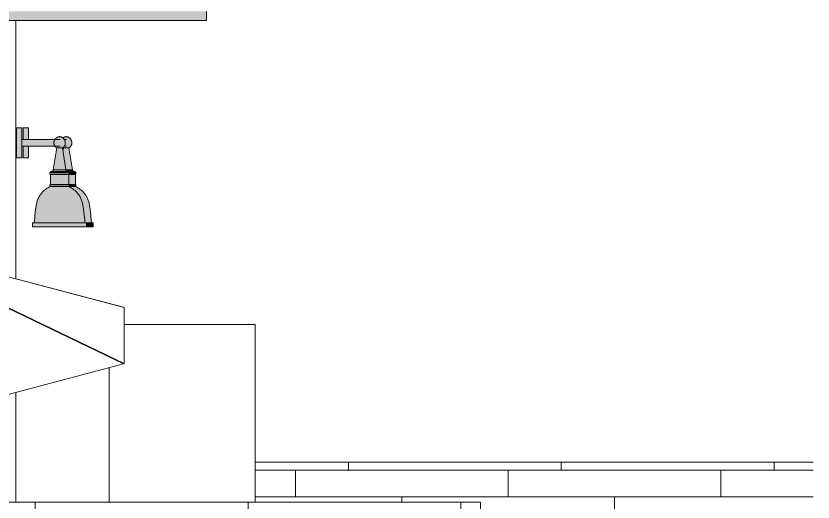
# Model space of a CAD drawing. Header units: inches. Extents: x 1750 to 8392, y -297 to 660.
# Drawn here: x 6995.8 to 7115.7, y 36 to 109.1 of the extents above; entities that cross this region are included whole.
import ezdxf

# ---------------------------------------------------------------- set-up
doc = ezdxf.new("R2010")
doc.units = ezdxf.units.IN
doc.header["$MEASUREMENT"] = 0
for name, color, linetype, lineweight in [('A-CLNG-1', 13, 'Continuous', 5), ('A-CLNG-2', 13, 'Continuous', 9), ('A-WALL-1', 113, 'Continuous', 9), ('A-WALL-PATT-1', 111, 'Continuous', 9), ('E-ELEC-EQPM', 71, 'Continuous', 9), ('E-LITE-EQPM', 33, 'Continuous', 9), ('G-IMPT', 8, 'Continuous', 9), ('I-FURN', 30, 'Continuous', 9)]:
    doc.layers.add(name, color=color, linetype=linetype, lineweight=lineweight)

# ---------------------------------------------------------------- blocks, each defined once
blk = doc.blocks.new('Outdoor Table01 - 02ZUTB01_dwg-V45-BUILDING ELEVATION - NORTH')
at = {"layer": 'G-IMPT'}
for p, q in [((-12157.79, 75.5), (-12196.68, 65.31)), ((-12157.79, 75.5), (-12174.05, 71.26)), ((-12157.79, 75.5), (-12173.79, 71.29)), ((-12157.79, 75.5), (-12141.79, 71.29)), ((-12157.79, 75.5), (-12118.9, 65.31)), ((-12157.79, 75.5), (-12141.53, 71.26)), ((-12196.79, 65.24), (-12173.79, 71.29)), ((-12166.58, 71.29), (-12196.79, 56.82)), ((-12166.52, 71.29), (-12196.68, 56.75)), ((-12174.05, 71.26), (-12196.68, 65.31)), ((-12160.56, 71.29), (-12174.05, 50.8)), ((-12160.51, 71.29), (-12173.79, 50.77)), ((-12141.79, 71.29), (-12173.79, 71.29)), ((-12157.79, 49.5), (-12157.79, 71.29)), ((-12157.79, 49.5), (-12157.79, 71.29)), ((-12155.07, 71.29), (-12141.79, 50.77)), ((-12155.02, 71.29), (-12141.53, 50.8)), ((-12149.06, 71.29), (-12118.9, 56.75)), ((-12149, 71.29), (-12118.79, 56.82)), ((-12141.79, 71.29), (-12118.79, 65.24)), ((-12118.9, 65.31), (-12141.53, 71.26)), ((-12196.79, 65.24), (-12196.79, 56.82)), ((-12118.79, 56.82), (-12118.79, 65.24)), ((-12196.68, 56.75), (-12174.05, 50.8)), ((-12141.53, 50.8), (-12118.9, 56.75)), ((-12173.79, 50.77), (-12141.79, 50.77)), ((-12157.79, 36), (-12157.79, 49.5)), ((-12157.79, 36), (-12157.79, 49.5))]:
    blk.add_line(p, q, dxfattribs=at)
blk = doc.blocks.new('Outdoor Table01 - Outdoor Table01-2525492-BUILDING ELEVATION - NORTH')
at = {"extrusion": (0, 0, -1), "zscale": -1}
blk.add_blockref('Outdoor Table01 - 02ZUTB01_dwg-V45-BUILDING ELEVATION - NORTH', (22189.58, 0), dxfattribs=at)
blk = doc.blocks.new('VISA-OW2400-02-SASS - OW2400-L30K-MVOLT-V67-BUILDING ELEVATION - NORTH')
at = {"layer": 'E-LITE-EQPM'}
for points in [[(-10007.22, 90.5), (-10007.22, 92.25), (-10008.02, 92.25), (-10008.02, 90.5), (-10007.87, 90.5)], [(-10001.49, 89.22), (-10001.22, 89.25), (-10000.85, 89.52), (-10000.77, 89.68), (-10000.71, 90.22), (-10001.01, 90.68), (-10001.22, 90.77), (-10001.34, 90.82), (-10001.4, 90.79), (-10001.5, 90.84), (-10001.53, 90.79), (-10001.64, 90.8), (-10001.72, 90.8), (-10001.75, 90.84), (-10001.92, 90.71), (-10001.94, 90.76), (-10001.99, 90.67), (-10001.71, 90.18), (-10001.74, 89.82), (-10001.88, 89.48), (-10002.02, 89.39), (-10001.95, 89.4), (-10001.94, 89.31), (-10001.85, 89.29), (-10001.77, 89.24), (-10001.71, 89.22), (-10001.52, 89.22)], [(-10007.95, 87.75), (-10007.22, 87.75), (-10007.22, 89.5), (-10008.02, 89.5), (-10008.02, 87.75)], [(-10001.53, 85.93), (-10000.59, 85.93), (-10001.11, 89.22), (-10001.96, 89.22), (-10002.03, 88.74), (-10001.58, 85.93)], [(-10001.18, 85.22), (-10000.34, 85.22), (-10000.28, 85.29), (-10001.3, 85.27), (-10001.29, 85.22), (-10001.19, 85.22)], [(-10000.34, 83.72), (-10000.15, 83.72), (-10000.15, 85.22), (-10001.15, 85.22), (-10001.12, 83.72), (-10000.47, 83.72)], [(-10000.08, 85.29), (-10000.08, 85.54), (-10001.08, 85.54), (-10001.08, 85.29), (-10000.15, 85.29)], [(-10000.47, 83.66), (-10000.28, 83.66), (-10000.34, 83.72), (-10001.31, 83.7), (-10001.23, 83.66), (-10000.48, 83.66)], [(-10000.47, 83.41), (-10000.08, 83.41), (-10000.08, 83.66), (-10001.08, 83.66), (-10001.08, 83.41), (-10000.48, 83.41)], [(-9999.08, 80.85), (-9998.08, 80.85), (-9998.51, 81.95), (-9999.23, 82.83), (-9999.89, 83.28), (-10000.17, 83.41), (-10001.08, 83.41), (-10000.15, 82.78), (-9999.42, 81.77), (-9999.15, 81.03)], [(-9997.87, 77.98), (-9997.73, 77.98), (-9997.93, 79.86), (-9998.08, 80.85), (-9999.08, 80.85), (-9998.8, 78.84), (-9998.72, 77.98), (-9997.9, 77.98)], [(-9997.96, 77.38), (-9997.48, 77.38), (-9997.48, 77.98), (-9998.48, 77.98), (-9998.48, 77.38), (-9998.01, 77.38)]]:
    blk.add_hatch(color=256, dxfattribs=at).paths.add_polyline_path(points, flags=0)
h = blk.add_hatch(color=256, dxfattribs=at)
h.paths.add_polyline_path([(-10001.11, 89.22), (-10000.94, 89.41), (-10001.02, 89.33), (-10001.09, 89.24)], flags=0)
h.paths.add_polyline_path([(-10002.05, 89.3), (-10002.07, 89.34), (-10002.05, 89.3)], flags=0)
h.paths.add_polyline_path([(-10001.33, 90.84), (-10001.34, 90.88), (-10001.34, 90.84)], flags=0)
h = blk.add_hatch(color=256, dxfattribs=at)
h.paths.add_polyline_path([(-10001.59, 85.7), (-10001.95, 85.67), (-10001.72, 85.65), (-10001.71, 85.69), (-10001.59, 85.7)], flags=0)
h.paths.add_polyline_path([(-10000.4, 85.54), (-10000.28, 85.54), (-10000.25, 85.61), (-10000.34, 85.66), (-10000.71, 85.66), (-10000.81, 85.65), (-10001, 85.68), (-10001.52, 85.7), (-10001.35, 85.66), (-10001.24, 85.6), (-10001.26, 85.57), (-10001.23, 85.54), (-10001.2, 85.55), (-10001.17, 85.61), (-10001.08, 85.54), (-10000.48, 85.54)], flags=0)
h.paths.add_polyline_path([(-10000.18, 85.54), (-10000.08, 85.54), (-10000.2, 85.59), (-10000.2, 85.54)], flags=0)
h = blk.add_hatch(color=256, dxfattribs=at)
h.paths.add_polyline_path([(-10001.17, 85.7), (-10001.15, 85.74), (-10001.17, 85.7)], flags=0)
h.paths.add_polyline_path([(-10000.86, 85.7), (-10000.81, 85.74), (-10000.71, 85.74), (-10000.59, 85.75), (-10000.6, 85.79), (-10000.59, 85.83), (-10000.71, 85.93), (-10000.75, 85.81), (-10000.77, 85.93), (-10001.67, 85.9), (-10001.6, 85.79), (-10001.59, 85.75), (-10001.47, 85.7), (-10000.88, 85.7)], flags=0)
h.paths.add_polyline_path([(-10001.75, 85.81), (-10001.75, 85.93), (-10001.77, 85.93), (-10001.75, 85.85)], flags=0)
for p, q in [((-10007.22, 92.25), (-10008.02, 92.25)), ((-10008.02, 90.5), (-10008.02, 92.25)), ((-10007.22, 92.25), (-10007.22, 90.5)), ((-10001.46, 90.5), (-10001.87, 90.5)), ((-10008.02, 87.75), (-10008.02, 89.5)), ((-10007.22, 89.5), (-10007.22, 87.75)), ((-10002.05, 89.29), (-10002.07, 89.31)), ((-10001.96, 89.22), (-10002.03, 88.78)), ((-10001.11, 89.22), (-10001.96, 89.22)), ((-10001.86, 89.5), (-10001.46, 89.5)), ((-10000.59, 85.93), (-10001.11, 89.22)), ((-10008.02, 87.75), (-10007.22, 87.75)), ((-10000.36, 85.7), (-10001.71, 85.7)), ((-10000.59, 85.93), (-10001.59, 85.93)), ((-10000.15, 85.22), (-10001.14, 85.22)), ((-10000.08, 85.54), (-10001.07, 85.54)), ((-10000.08, 85.29), (-10001.07, 85.29)), ((-10000.7, 85.7), (-10000.36, 85.7)), ((-10000.15, 85.22), (-10000.08, 85.29)), ((-10000.15, 83.72), (-10000.15, 85.22)), ((-10000.08, 85.29), (-10000.08, 85.54)), ((-10000.15, 83.72), (-10001.14, 83.72)), ((-10000.08, 83.66), (-10001.07, 83.66)), ((-10000.08, 83.41), (-10001.07, 83.41)), ((-10000.08, 83.66), (-10000.15, 83.72)), ((-10000.08, 83.41), (-10000.08, 83.66)), ((-9998.47, 77.98), (-9997.48, 77.98)), ((-9997.48, 77.38), (-9997.48, 77.98)), ((-9997.48, 77.38), (-9998.47, 77.38))]:
    blk.add_line(p, q, dxfattribs=at)
at = {"layer": 'E-LITE-EQPM', "flags": 128}
for points in [[(-10002.05, 90.71), (-10002.02, 90.73), (-10001.99, 90.75), (-10001.96, 90.77), (-10001.93, 90.79), (-10001.9, 90.81), (-10001.87, 90.83), (-10001.83, 90.84), (-10001.8, 90.86), (-10001.77, 90.87), (-10001.73, 90.88), (-10001.7, 90.89), (-10001.66, 90.9), (-10001.62, 90.91), (-10001.59, 90.91), (-10001.55, 90.92), (-10001.53, 90.92)], [(-10001.53, 90.92), (-10001.5, 90.92), (-10001.46, 90.91), (-10001.42, 90.91), (-10001.39, 90.9), (-10001.35, 90.89), (-10001.32, 90.88), (-10001.28, 90.87), (-10001.25, 90.85), (-10001.21, 90.84), (-10001.18, 90.82), (-10001.15, 90.8), (-10001.12, 90.78), (-10001.09, 90.76), (-10001.06, 90.74), (-10001.03, 90.72), (-10001, 90.7), (-10000.97, 90.67), (-10000.94, 90.65), (-10000.92, 90.62), (-10000.89, 90.59), (-10000.87, 90.56), (-10000.85, 90.53), (-10000.83, 90.5), (-10000.81, 90.47), (-10000.79, 90.44), (-10000.77, 90.41), (-10000.76, 90.37), (-10000.75, 90.34), (-10000.73, 90.3), (-10000.72, 90.27), (-10000.71, 90.23), (-10000.7, 90.2), (-10000.7, 90.16), (-10000.69, 90.12), (-10000.69, 90.09), (-10000.68, 90.05), (-10000.68, 90.01), (-10000.68, 89.98), (-10000.68, 89.94), (-10000.69, 89.9), (-10000.69, 89.87), (-10000.7, 89.83), (-10000.7, 89.79), (-10000.71, 89.76), (-10000.72, 89.72), (-10000.74, 89.69), (-10000.75, 89.65), (-10000.76, 89.62), (-10000.78, 89.59), (-10000.8, 89.55), (-10000.82, 89.52), (-10000.84, 89.49), (-10000.86, 89.46), (-10000.88, 89.43), (-10000.9, 89.4), (-10000.93, 89.38), (-10000.95, 89.35), (-10000.98, 89.32), (-10001.01, 89.3), (-10001.03, 89.28), (-10001.06, 89.25), (-10001.09, 89.23), (-10001.11, 89.22)], [(-10001.96, 89.22), (-10001.99, 89.24), (-10002.02, 89.26)], [(-10000.59, 85.93), (-10000.59, 85.92), (-10000.59, 85.91), (-10000.59, 85.9), (-10000.58, 85.89), (-10000.58, 85.88), (-10000.58, 85.87), (-10000.58, 85.87), (-10000.58, 85.86), (-10000.57, 85.85), (-10000.57, 85.84), (-10000.57, 85.83), (-10000.56, 85.82), (-10000.56, 85.82), (-10000.55, 85.81), (-10000.55, 85.8), (-10000.54, 85.79), (-10000.54, 85.79), (-10000.53, 85.78), (-10000.53, 85.77), (-10000.52, 85.77), (-10000.51, 85.76), (-10000.51, 85.75), (-10000.5, 85.75), (-10000.49, 85.74), (-10000.48, 85.74), (-10000.48, 85.73), (-10000.47, 85.73), (-10000.46, 85.72), (-10000.45, 85.72), (-10000.44, 85.72), (-10000.44, 85.71), (-10000.43, 85.71), (-10000.42, 85.71), (-10000.41, 85.71), (-10000.4, 85.71), (-10000.39, 85.7), (-10000.38, 85.7), (-10000.37, 85.7), (-10000.36, 85.7), (-10000.36, 85.7)], [(-10000.36, 85.7), (-10000.34, 85.7), (-10000.33, 85.69), (-10000.31, 85.69), (-10000.29, 85.68), (-10000.27, 85.68), (-10000.26, 85.67), (-10000.24, 85.66), (-10000.22, 85.66), (-10000.21, 85.65), (-10000.19, 85.64), (-10000.18, 85.63), (-10000.16, 85.62), (-10000.15, 85.61), (-10000.14, 85.59), (-10000.12, 85.58), (-10000.11, 85.57), (-10000.1, 85.56), (-10000.08, 85.54), (-10000.08, 85.54)], [(-10000.08, 83.41), (-9999.96, 83.34), (-9999.83, 83.28), (-9999.71, 83.2), (-9999.59, 83.12), (-9999.47, 83.04), (-9999.36, 82.95), (-9999.25, 82.86), (-9999.14, 82.77), (-9999.04, 82.67), (-9998.94, 82.56), (-9998.85, 82.45), (-9998.76, 82.34), (-9998.67, 82.23), (-9998.59, 82.11), (-9998.52, 81.99), (-9998.45, 81.86), (-9998.38, 81.74), (-9998.32, 81.61), (-9998.27, 81.47), (-9998.22, 81.34), (-9998.17, 81.2), (-9998.13, 81.07), (-9998.1, 80.93), (-9998.08, 80.85)], [(-9998.08, 80.85), (-9997.94, 80), (-9997.82, 79.16), (-9997.75, 78.3), (-9997.73, 77.98)]]:
    blk.add_lwpolyline(points, dxfattribs=at)
blk = doc.blocks.new('VISA-OW2400-02-SASS - OW2400-L30K-MVOLT-V73-BUILDING ELEVATION - NORTH')
at = {"layer": 'E-LITE-EQPM'}
for points in [[(-10008.22, 90), (-10008.22, 92.25), (-10009.02, 92.25), (-10009.02, 90)], [(-10008.22, 87.75), (-10008.22, 90), (-10009.02, 89.98), (-10009.02, 87.75)], [(-10003.48, 90), (-10003.21, 90), (-10003.21, 90.5), (-10008.22, 90.48), (-10008.22, 90), (-10007.87, 90)], [(-10008.14, 89.5), (-10003.2, 89.52), (-10003.22, 89.65), (-10003.21, 90), (-10008.22, 90), (-10008.22, 89.5)], [(-10002.33, 89.22), (-10002.22, 89.25), (-10001.85, 89.52), (-10001.77, 89.68), (-10001.72, 90.24), (-10002.01, 90.68), (-10002.22, 90.77), (-10002.34, 90.82), (-10002.4, 90.79), (-10002.5, 90.84), (-10002.53, 90.79), (-10002.64, 90.8), (-10002.72, 90.8), (-10002.75, 90.84), (-10002.92, 90.71), (-10002.94, 90.75), (-10003.21, 90.46), (-10003.23, 90.36), (-10003.21, 90.11), (-10003.19, 89.49), (-10003.12, 89.4), (-10002.94, 89.26), (-10002.8, 89.22), (-10002.76, 89.23), (-10002.74, 89.22), (-10002.39, 89.22)], [(-10002, 85.93), (-10001.59, 85.93), (-10002.11, 89.22), (-10002.96, 89.22), (-10003.45, 85.93), (-10002.09, 85.93)], [(-10003.98, 85.29), (-10001.08, 85.29), (-10001.08, 85.54), (-10003.98, 85.54)], [(-10001.51, 83.72), (-10001.15, 83.72), (-10001.19, 85.22), (-10003.91, 85.22), (-10003.91, 83.72), (-10001.54, 83.72)], [(-10003.52, 85.22), (-10001.34, 85.22), (-10001.32, 85.29), (-10003.79, 85.29), (-10003.73, 85.22)], [(-10005.98, 80.85), (-9999.08, 80.85), (-9999.51, 81.95), (-10000.23, 82.83), (-10000.77, 83.21), (-10001.17, 83.41), (-10003.98, 83.41), (-10004.91, 82.78), (-10005.65, 81.77), (-10005.82, 81.3)], [(-10003.48, 83.41), (-10001.08, 83.41), (-10001.12, 83.66), (-10003.98, 83.66), (-10003.98, 83.41), (-10003.48, 83.41)], [(-10001.34, 83.66), (-10001.28, 83.66), (-10001.34, 83.72), (-10003.73, 83.72), (-10003.79, 83.66), (-10001.51, 83.66)], [(-9998.87, 77.98), (-9998.73, 77.98), (-9998.96, 80.05), (-9999.08, 80.85), (-10005.98, 80.85), (-10006.26, 78.9), (-10006.34, 77.98), (-9998.9, 77.98)], [(-10004.44, 77.38), (-9998.48, 77.41), (-9998.48, 77.98), (-10006.59, 77.98), (-10006.59, 77.38), (-10004.56, 77.38)]]:
    blk.add_hatch(color=256, dxfattribs=at).paths.add_polyline_path(points, flags=0)
h = blk.add_hatch(color=256, dxfattribs=at)
h.paths.add_polyline_path([(-10002.11, 89.22), (-10001.94, 89.41), (-10002.01, 89.34), (-10002.08, 89.26)], flags=0)
h.paths.add_polyline_path([(-10002.33, 90.84), (-10002.34, 90.88), (-10002.34, 90.84)], flags=0)
h = blk.add_hatch(color=256, dxfattribs=at)
h.paths.add_polyline_path([(-10003.98, 85.54), (-10003.87, 85.54), (-10003.88, 85.62), (-10003.91, 85.6)], flags=0)
h.paths.add_polyline_path([(-10001.08, 85.54), (-10001.2, 85.59), (-10001.17, 85.54), (-10001.09, 85.54)], flags=0)
h.paths.add_polyline_path([(-10003.79, 85.54), (-10001.28, 85.54), (-10001.27, 85.63), (-10001.34, 85.66), (-10001.71, 85.66), (-10001.81, 85.65), (-10002.08, 85.69), (-10002.48, 85.7), (-10003.09, 85.68), (-10003.34, 85.65), (-10003.35, 85.69), (-10003.56, 85.68), (-10003.82, 85.59)], flags=0)
h = blk.add_hatch(color=256, dxfattribs=at)
h.paths.add_polyline_path([(-10002.17, 85.7), (-10002.17, 85.74), (-10002.17, 85.7)], flags=0)
h.paths.add_polyline_path([(-10003.55, 85.7), (-10003.31, 85.7), (-10001.81, 85.74), (-10001.71, 85.74), (-10001.59, 85.75), (-10001.6, 85.79), (-10001.59, 85.83), (-10001.71, 85.93), (-10001.75, 85.81), (-10001.8, 85.93), (-10003.3, 85.93), (-10003.31, 85.82), (-10003.39, 85.9), (-10003.48, 85.8), (-10003.49, 85.74), (-10003.54, 85.71)], flags=0)
h.paths.add_polyline_path([(-10002.89, 85.7), (-10002.86, 85.73), (-10002.88, 85.71)], flags=0)
h.paths.add_polyline_path([(-10003.49, 85.81), (-10003.45, 85.93), (-10003.48, 85.93)], flags=0)
for p, q in [((-10008.22, 92.25), (-10009.02, 92.25)), ((-10009.02, 90), (-10009.02, 92.25)), ((-10008.22, 92.25), (-10008.22, 90)), ((-10009.02, 87.75), (-10009.02, 90)), ((-10002.46, 90.5), (-10008.22, 90.5)), ((-10008.22, 90), (-10008.22, 87.75)), ((-10008.22, 89.5), (-10002.46, 89.5)), ((-10002.96, 89.22), (-10003.48, 85.93)), ((-10002.11, 89.22), (-10002.96, 89.22)), ((-10001.59, 85.93), (-10002.11, 89.22)), ((-10009.02, 87.75), (-10008.22, 87.75)), ((-10003.98, 85.54), (-10003.98, 85.29)), ((-10001.08, 85.54), (-10003.98, 85.54)), ((-10003.98, 85.29), (-10003.91, 85.22)), ((-10001.08, 85.29), (-10003.98, 85.29)), ((-10003.91, 85.22), (-10003.91, 83.72)), ((-10001.15, 85.22), (-10003.91, 85.22)), ((-10001.36, 85.7), (-10003.7, 85.7)), ((-10003.7, 85.7), (-10003.48, 85.7)), ((-10001.59, 85.93), (-10003.48, 85.93)), ((-10001.68, 85.7), (-10001.36, 85.7)), ((-10001.15, 85.22), (-10001.08, 85.29)), ((-10001.15, 83.72), (-10001.15, 85.22)), ((-10001.08, 85.29), (-10001.08, 85.54)), ((-10003.91, 83.72), (-10003.98, 83.66)), ((-10003.98, 83.66), (-10003.98, 83.41)), ((-10001.08, 83.66), (-10003.98, 83.66)), ((-10001.08, 83.41), (-10003.98, 83.41)), ((-10001.15, 83.72), (-10003.91, 83.72)), ((-10001.08, 83.66), (-10001.15, 83.72)), ((-10001.08, 83.41), (-10001.08, 83.66)), ((-10006.59, 77.98), (-10006.59, 77.38)), ((-10006.59, 77.98), (-9998.48, 77.98)), ((-9998.48, 77.38), (-9998.48, 77.98)), ((-9998.48, 77.38), (-10006.59, 77.38))]:
    blk.add_line(p, q, dxfattribs=at)
at = {"layer": 'E-LITE-EQPM', "flags": 128}
for points in [[(-10002.96, 89.22), (-10002.99, 89.24), (-10003.02, 89.26), (-10003.05, 89.29), (-10003.07, 89.31), (-10003.1, 89.34), (-10003.13, 89.36), (-10003.15, 89.39), (-10003.18, 89.42), (-10003.2, 89.45), (-10003.22, 89.48), (-10003.24, 89.51), (-10003.26, 89.54), (-10003.28, 89.57), (-10003.29, 89.6), (-10003.31, 89.64), (-10003.32, 89.67), (-10003.34, 89.71), (-10003.35, 89.74), (-10003.36, 89.78), (-10003.36, 89.81), (-10003.37, 89.85), (-10003.38, 89.89), (-10003.38, 89.92), (-10003.38, 89.96), (-10003.38, 90), (-10003.38, 90.03), (-10003.38, 90.07), (-10003.38, 90.11), (-10003.37, 90.14), (-10003.37, 90.18), (-10003.36, 90.22), (-10003.35, 90.25), (-10003.34, 90.29), (-10003.33, 90.32), (-10003.31, 90.36), (-10003.3, 90.39), (-10003.28, 90.42), (-10003.26, 90.46), (-10003.25, 90.49), (-10003.23, 90.52), (-10003.2, 90.55), (-10003.18, 90.58), (-10003.16, 90.61), (-10003.13, 90.63), (-10003.11, 90.66), (-10003.08, 90.68), (-10003.05, 90.71), (-10003.02, 90.73), (-10002.99, 90.75), (-10002.96, 90.77), (-10002.93, 90.79), (-10002.9, 90.81), (-10002.87, 90.83), (-10002.83, 90.84), (-10002.8, 90.86), (-10002.77, 90.87), (-10002.73, 90.88), (-10002.7, 90.89), (-10002.66, 90.9), (-10002.62, 90.91), (-10002.59, 90.91), (-10002.55, 90.92), (-10002.53, 90.92)], [(-10002.53, 90.92), (-10002.5, 90.92), (-10002.46, 90.91), (-10002.42, 90.91), (-10002.39, 90.9), (-10002.35, 90.89), (-10002.32, 90.88), (-10002.28, 90.87), (-10002.25, 90.85), (-10002.21, 90.84), (-10002.18, 90.82), (-10002.15, 90.8), (-10002.12, 90.78), (-10002.09, 90.76), (-10002.06, 90.74), (-10002.03, 90.72), (-10002, 90.7), (-10001.97, 90.67), (-10001.94, 90.65), (-10001.92, 90.62), (-10001.89, 90.59), (-10001.87, 90.56), (-10001.85, 90.53), (-10001.83, 90.5), (-10001.81, 90.47), (-10001.79, 90.44), (-10001.77, 90.41), (-10001.76, 90.37), (-10001.75, 90.34), (-10001.73, 90.3), (-10001.72, 90.27), (-10001.71, 90.23), (-10001.7, 90.2), (-10001.7, 90.16), (-10001.69, 90.12), (-10001.69, 90.09), (-10001.68, 90.05), (-10001.68, 90.01), (-10001.68, 89.98), (-10001.68, 89.94), (-10001.69, 89.9), (-10001.69, 89.87), (-10001.7, 89.83), (-10001.7, 89.79), (-10001.71, 89.76), (-10001.72, 89.72), (-10001.74, 89.69), (-10001.75, 89.65), (-10001.76, 89.62), (-10001.78, 89.59), (-10001.8, 89.55), (-10001.82, 89.52), (-10001.84, 89.49), (-10001.86, 89.46), (-10001.88, 89.43), (-10001.9, 89.4), (-10001.93, 89.38), (-10001.95, 89.35), (-10001.98, 89.32), (-10002.01, 89.3), (-10002.03, 89.28), (-10002.06, 89.25), (-10002.09, 89.23), (-10002.11, 89.22)], [(-10003.98, 85.54), (-10003.97, 85.56), (-10003.96, 85.57), (-10003.94, 85.58), (-10003.93, 85.59), (-10003.92, 85.61), (-10003.9, 85.62), (-10003.89, 85.63), (-10003.87, 85.64), (-10003.86, 85.65), (-10003.84, 85.66), (-10003.83, 85.66), (-10003.81, 85.67), (-10003.79, 85.68), (-10003.78, 85.68), (-10003.76, 85.69), (-10003.74, 85.69), (-10003.72, 85.7), (-10003.71, 85.7), (-10003.7, 85.7)], [(-10003.7, 85.7), (-10003.69, 85.7), (-10003.69, 85.7), (-10003.68, 85.7), (-10003.67, 85.71), (-10003.66, 85.71), (-10003.65, 85.71), (-10003.64, 85.71), (-10003.63, 85.71), (-10003.62, 85.72), (-10003.62, 85.72), (-10003.61, 85.72), (-10003.6, 85.73), (-10003.59, 85.73), (-10003.58, 85.74), (-10003.58, 85.74), (-10003.57, 85.75), (-10003.56, 85.75), (-10003.55, 85.76), (-10003.55, 85.76), (-10003.54, 85.77), (-10003.54, 85.78), (-10003.53, 85.78), (-10003.52, 85.79), (-10003.52, 85.8), (-10003.51, 85.81), (-10003.51, 85.81), (-10003.5, 85.82), (-10003.5, 85.83), (-10003.5, 85.84), (-10003.49, 85.85), (-10003.49, 85.85), (-10003.49, 85.86), (-10003.49, 85.87), (-10003.48, 85.88), (-10003.48, 85.89), (-10003.48, 85.9), (-10003.48, 85.91), (-10003.48, 85.92), (-10003.48, 85.93), (-10003.48, 85.93)], [(-10001.59, 85.93), (-10001.59, 85.92), (-10001.59, 85.91), (-10001.59, 85.9), (-10001.58, 85.89), (-10001.58, 85.88), (-10001.58, 85.87), (-10001.58, 85.87), (-10001.58, 85.86), (-10001.57, 85.85), (-10001.57, 85.84), (-10001.57, 85.83), (-10001.56, 85.82), (-10001.56, 85.82), (-10001.55, 85.81), (-10001.55, 85.8), (-10001.54, 85.79), (-10001.54, 85.79), (-10001.53, 85.78), (-10001.53, 85.77), (-10001.52, 85.77), (-10001.51, 85.76), (-10001.51, 85.75), (-10001.5, 85.75), (-10001.49, 85.74), (-10001.48, 85.74), (-10001.48, 85.73), (-10001.47, 85.73), (-10001.46, 85.72), (-10001.45, 85.72), (-10001.44, 85.72), (-10001.44, 85.71), (-10001.43, 85.71), (-10001.42, 85.71), (-10001.41, 85.71), (-10001.4, 85.71), (-10001.39, 85.7), (-10001.38, 85.7), (-10001.37, 85.7), (-10001.36, 85.7), (-10001.36, 85.7)], [(-10001.36, 85.7), (-10001.34, 85.7), (-10001.33, 85.69), (-10001.31, 85.69), (-10001.29, 85.68), (-10001.27, 85.68), (-10001.26, 85.67), (-10001.24, 85.66), (-10001.22, 85.66), (-10001.21, 85.65), (-10001.19, 85.64), (-10001.18, 85.63), (-10001.16, 85.62), (-10001.15, 85.61), (-10001.14, 85.59), (-10001.12, 85.58), (-10001.11, 85.57), (-10001.1, 85.56), (-10001.08, 85.54), (-10001.08, 85.54)], [(-10005.98, 80.85), (-10005.95, 80.99), (-10005.92, 81.12), (-10005.88, 81.26), (-10005.83, 81.4), (-10005.78, 81.53), (-10005.72, 81.66), (-10005.66, 81.79), (-10005.59, 81.91), (-10005.52, 82.04), (-10005.44, 82.16), (-10005.36, 82.28), (-10005.27, 82.39), (-10005.18, 82.5), (-10005.09, 82.61), (-10004.99, 82.71), (-10004.88, 82.81), (-10004.77, 82.9), (-10004.66, 82.99), (-10004.55, 83.08), (-10004.43, 83.16), (-10004.31, 83.23), (-10004.18, 83.3), (-10004.06, 83.37), (-10003.98, 83.41)], [(-10001.08, 83.41), (-10000.96, 83.34), (-10000.83, 83.28), (-10000.71, 83.2), (-10000.59, 83.12), (-10000.47, 83.04), (-10000.36, 82.95), (-10000.25, 82.86), (-10000.14, 82.77), (-10000.04, 82.67), (-9999.94, 82.56), (-9999.85, 82.45), (-9999.76, 82.34), (-9999.67, 82.23), (-9999.59, 82.11), (-9999.52, 81.99), (-9999.45, 81.86), (-9999.38, 81.74), (-9999.32, 81.61), (-9999.27, 81.47), (-9999.22, 81.34), (-9999.17, 81.2), (-9999.13, 81.07), (-9999.1, 80.93), (-9999.08, 80.85)], [(-10006.34, 77.98), (-10006.27, 78.83), (-10006.18, 79.68), (-10006.04, 80.52), (-10005.98, 80.85)], [(-9999.08, 80.85), (-9998.94, 80), (-9998.82, 79.16), (-9998.75, 78.3), (-9998.73, 77.98)]]:
    blk.add_lwpolyline(points, dxfattribs=at)
blk = doc.blocks.new('262400 - Switchboards and Panelboards - Electric Panel - Generic - 262400 - Switchboards and Panelboards - Electric Panel - Generic-2655700-BUILDING ELEVATION - NORTH')
at = {"layer": 'E-ELEC-EQPM'}
for p, q in [((-10005.26, 62.71), (-10005.09, 62.71)), ((-9995.09, 57.81), (-9995.09, 57.92)), ((-9995.09, 36), (-9995.09, 56.17))]:
    blk.add_line(p, q, dxfattribs=at)
blk = doc.blocks.new('262400 - Switchboards and Panelboards - Electric Panel - Generic - 262400 - Switchboards and Panelboards - Electric Panel - Generic-2655902-BUILDING ELEVATION - NORTH')
at = {"layer": 'E-ELEC-EQPM'}
for p in [(-9992.79, 62.71), (-9973.09, 36)]:
    blk.add_line(p, (-9973.09, 62.71), dxfattribs=at)

msp = doc.modelspace()

# ---------------------------------------------------------------- hatches: boundary and pattern name
at = {"layer": 'A-CLNG-1'}
msp.add_hatch(color=256, dxfattribs=at).paths.add_polyline_path([(7011.7967, 108.375), (7024.4392, 108.375), (7024.4392, 109.75), (5571.2392, 109.75), (5571.2392, 108.375), (6995.7892, 108.375)], flags=0)
at = {"layer": 'A-WALL-PATT-1'}
h = msp.add_hatch(dxfattribs=at)
h.set_pattern_fill('FP_48', color=256, style=0, pattern_type=2)
h.set_pattern_definition([(0, (7117.8146, 0.8), (0, 4), []), (90, (7117.815, 0.8), (-8, 8), [4, -28]), (90, (7133.815, 4.8), (-8, 8), [4, -28])])
h.paths.add_polyline_path([(7113.6892, -18.4585), (7115.6892, -18.3305), (7115.6892, 42), (7031.7892, 42), (7031.7892, 36), (7072.1392, 36), (7072.1392, 0), (7067.1892, 0), (7067.1892, -0.75), (7112.1892, -0.75), (7112.1589, 10.5685), (7112.0397, 10.7422), (7111.9648, 10.9444), (7111.9392, 11.3823), (7111.9648, 35.3785), (7112.0397, 35.5807), (7112.2562, 35.8379), (7112.4392, 35.9455), (7112.578, 35.9836), (7112.8005, 35.9836), (7113.001, 35.917), (7113.1397, 35.8229), (7113.2196, 35.7544), (7113.3387, 35.5807), (7113.4137, 35.3785), (7113.4392, 35.1615), (7113.4137, 10.9444), (7113.3387, 10.7422), (7113.1892, 10.4645), (7113.2117, -0.75), (7113.6892, -0.75), (7113.6892, -18.2749)], flags=0)
h.paths.add_polyline_path([(7066.1892, -0.75), (7066.1892, 0), (7065.6892, 0), (7065.6892, -0.75), (7066.1392, -0.75)], flags=0)
h.paths.add_polyline_path([(7102.6755, 0), (7102.5392, 0), (7102.5392, 36), (7110.5392, 36), (7110.5392, 0), (7103.0751, 0)], flags=0)
h = msp.add_hatch(dxfattribs=at)
h.set_pattern_fill('FP_41', color=256, style=0, pattern_type=2)
h.set_pattern_definition([(0, (6838.6896, 0.8), (0, 4), []), (90, (6838.69, 0.8), (-8, 8), [4, -28]), (90, (6854.69, 4.8), (-8, 8), [4, -28])])
h.paths.add_polyline_path([(6961.7259, -28.4124), (6961.726, -28.4124), (6960.1659, -28.3636)], flags=0)
h.paths.add_polyline_path([(6840.6889, -27.4946), (6855.033, -26.1438), (6896.1406, -24), (6924.1473, -24), (6994.3493, -26.1985), (7019.8584, -24.4674), (7065.6892, -21.5324), (7065.6892, 36), (6836.5642, 36), (6836.5642, -27.4195)], flags=0)
h.paths.add_polyline_path([(6842.995, -24), (6842.4591, -24), (6842.4591, 12), (6850.4591, 12), (6850.4591, -24), (6843.6306, -24)], flags=0)

# ---------------------------------------------------------------- linework, layer by layer
at = {"layer": 'A-CLNG-2'}
for q in [(7024.4392, 109.75), (5571.2392, 108.375)]:
    msp.add_line((7024.4392, 108.375), q, dxfattribs=at)
at = {"layer": 'A-WALL-1'}
for p, q in [((6995.7892, 69.5678), (6995.7892, 108.375)), ((6995.7892, 64.5555), (6995.7892, 64.6265)), ((6995.7892, 36), (6995.7892, 52.4892)), ((7115.6892, 42), (7031.7892, 42)), ((7065.6892, 36), (6836.5642, 36)), ((7065.6892, -21.5325), (7065.6892, 36))]:
    msp.add_line(p, q, dxfattribs=at)

# ---------------------------------------------------------------- block references
at = {"layer": 'E-ELEC-EQPM'}
for name in ['262400 - Switchboards and Panelboards - Electric Panel - Generic - 262400 - Switchboards and Panelboards - Electric Panel - Generic-2655700-BUILDING ELEVATION - NORTH', '262400 - Switchboards and Panelboards - Electric Panel - Generic - 262400 - Switchboards and Panelboards - Electric Panel - Generic-2655902-BUILDING ELEVATION - NORTH']:
    msp.add_blockref(name, (17004.8786, 0), dxfattribs=at)
at = {"layer": 'E-LITE-EQPM'}
for name in ['VISA-OW2400-02-SASS - OW2400-L30K-MVOLT-V73-BUILDING ELEVATION - NORTH', 'VISA-OW2400-02-SASS - OW2400-L30K-MVOLT-V67-BUILDING ELEVATION - NORTH']:
    msp.add_blockref(name, (17004.8786, 0), dxfattribs=at)
at = {"layer": 'I-FURN'}
msp.add_blockref('Outdoor Table01 - Outdoor Table01-2525492-BUILDING ELEVATION - NORTH', (17004.8786, 0), dxfattribs=at)

doc.saveas('drawing.dxf')
